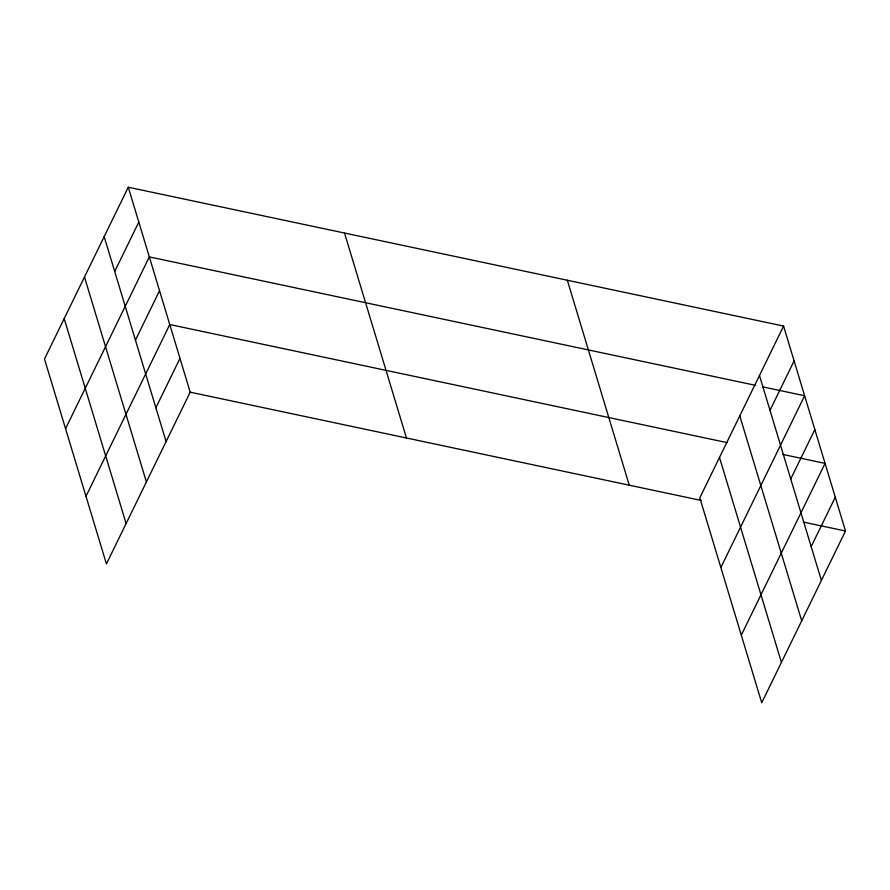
<?xml version="1.0" encoding="UTF-8"?>
<svg xmlns="http://www.w3.org/2000/svg" width="890" height="890" viewBox="0 0 890 890"><rect width="100%" height="100%" fill="white"/><g stroke="black" fill="none" stroke-linecap="round" stroke-linejoin="round"><path stroke-width="1.33" d="M128.271 187.223L44.5 358.982L106.422 563.937L190.193 392.178L128.271 187.223L783.578 326.063L845.5 531.019L761.729 702.777L699.807 497.822L783.578 326.063M114.699 271.483L138.807 222.066M65.56 428.668L149.331 256.91L755.666 385.37M135.436 340.147L159.544 290.73M85.985 496.309L169.768 324.539L727.141 442.63M155.872 407.787L179.98 358.358M769.995 410.323L794.102 360.906M720.856 567.509L804.627 395.75L762.463 386.816M790.743 478.987L814.851 429.559M741.292 635.149L825.063 463.378L782.9 454.445M811.179 546.616L835.287 497.199M190.193 392.178L701.331 500.469M803.336 522.085L845.5 531.019M759.47 375.48L821.392 580.436M739.779 415.853L801.701 620.808M719.487 457.449L781.42 662.405M567.331 280.239L629.252 485.195M344.519 233.035L406.452 437.991M104.175 236.64L166.096 441.596M84.483 277.012L146.405 481.968M64.191 318.609L126.113 523.565"/></g></svg>
